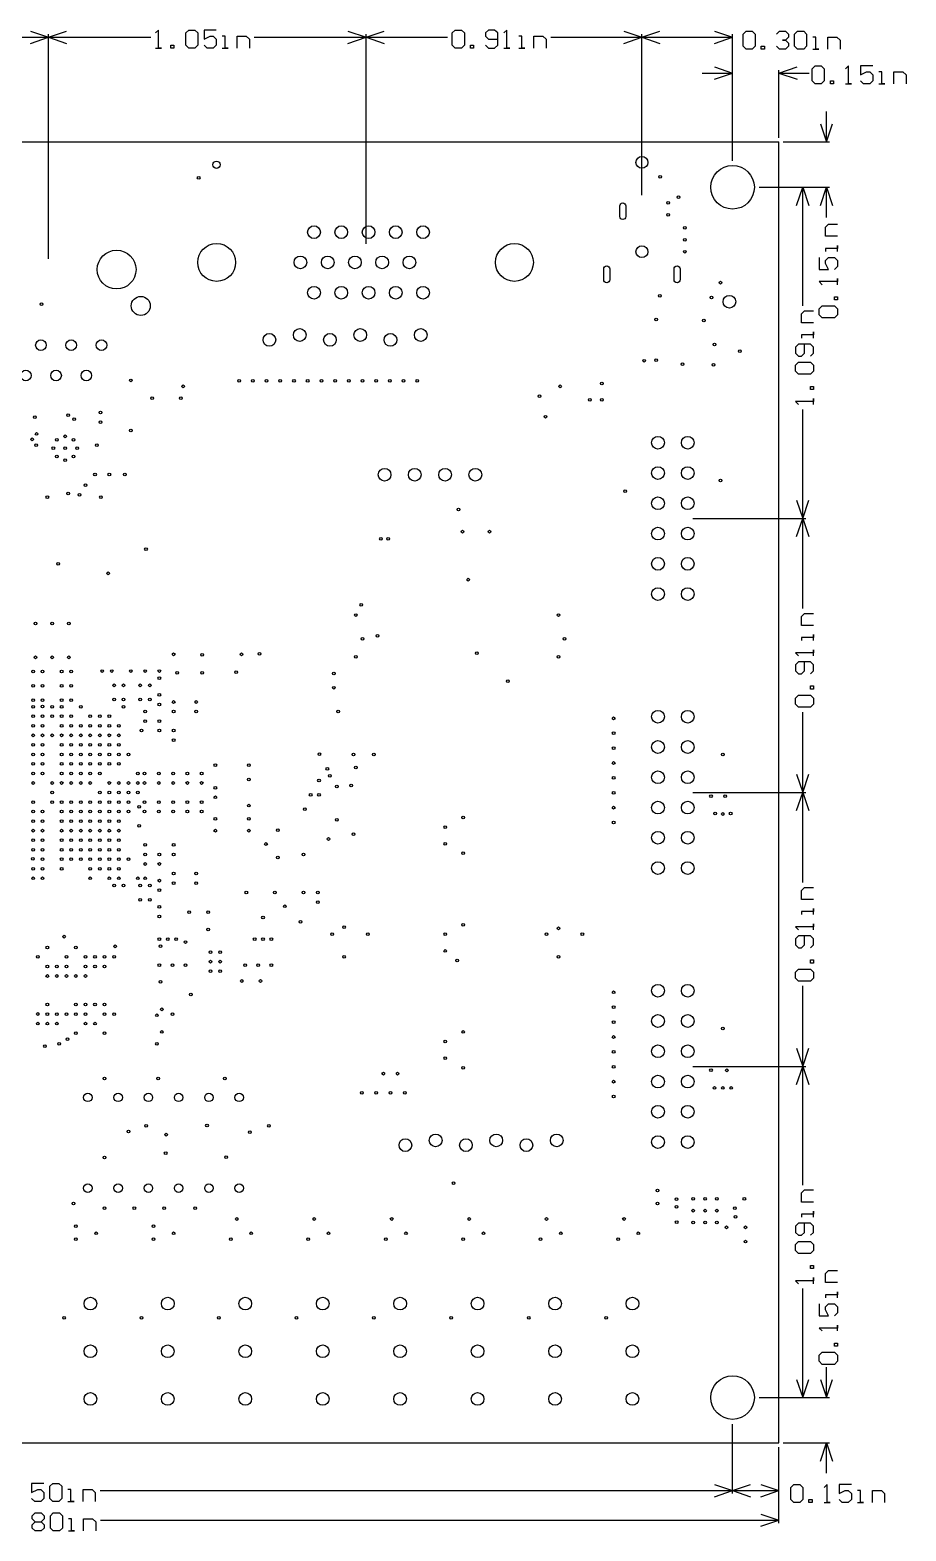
# Model space of a CAD drawing. Header units: millimetres. Extents: x 13 to 158, y 5 to 131.
# Drawn here: x 84.1 to 157.7, y 4.9 to 130.9 of the extents above; entities that cross this region are included whole.
import ezdxf

# ---------------------------------------------------------------- set-up
doc = ezdxf.new("R2010")
doc.units = ezdxf.units.MM
for name, color, linetype in [('Mechanical1', 6, 'Continuous'), ('PadHoleLayer', 156, 'Continuous'), ('ViaHoleLayer', 16, 'Continuous')]:
    doc.layers.add(name, color=color, linetype=linetype)

msp = doc.modelspace()

# ---------------------------------------------------------------- linework, layer by layer
at = {"layer": 'Mechanical1'}
for p, q in [((78.31, 130.3), (85.7, 130.3)), ((84.18, 130.81), (85.7, 130.3)), ((84.18, 129.79), (85.7, 130.3)), ((85.7, 130.3), (87.22, 130.81)), ((85.7, 111.7), (85.7, 130.55)), ((85.7, 111.7), (85.7, 130.55)), ((85.7, 130.3), (87.22, 129.79)), ((85.7, 130.3), (94.28, 130.3)), ((94.94, 130.91), (94.69, 130.66)), ((94.94, 129.39), (94.94, 130.91)), ((97.23, 130.66), (97.48, 130.91)), ((97.23, 129.64), (97.23, 130.66)), ((97.48, 130.91), (97.99, 130.91)), ((97.99, 130.91), (98.24, 130.66)), ((98.24, 130.66), (98.24, 129.64)), ((99.76, 130.91), (98.75, 130.91)), ((98.75, 130.91), (98.75, 130.15)), ((98.75, 130.15), (99.26, 130.4)), ((99.26, 130.4), (99.51, 130.4)), ((99.51, 130.4), (99.76, 130.15)), ((99.76, 130.15), (99.76, 129.64)), ((100.53, 130.4), (100.27, 130.4)), ((100.53, 129.39), (100.53, 130.4)), ((101.54, 129.39), (101.54, 130.4)), ((101.54, 130.4), (102.3, 130.4)), ((102.3, 130.4), (102.56, 130.15)), ((102.56, 130.15), (102.56, 129.39)), ((102.96, 130.3), (112.36, 130.3)), ((110.83, 130.81), (112.36, 130.3)), ((110.83, 129.79), (112.36, 130.3)), ((112.36, 130.3), (113.88, 130.81)), ((112.36, 112.97), (112.36, 130.55)), ((112.36, 112.97), (112.36, 130.55)), ((112.36, 130.3), (113.88, 129.79)), ((112.36, 130.3), (119.18, 130.3)), ((119.59, 130.66), (119.84, 130.91)), ((119.59, 129.64), (119.59, 130.66)), ((119.84, 130.91), (120.35, 130.91)), ((120.35, 130.91), (120.6, 130.66)), ((120.6, 130.66), (120.6, 129.64)), ((122.63, 130.91), (122.38, 130.66)), ((122.38, 130.66), (122.38, 130.4)), ((122.38, 130.4), (122.63, 130.15)), ((123.14, 130.91), (122.63, 130.91)), ((122.63, 130.15), (123.4, 130.15)), ((123.4, 130.66), (123.14, 130.91)), ((123.4, 129.64), (123.4, 130.66)), ((124.16, 130.91), (123.9, 130.66)), ((124.16, 129.39), (124.16, 130.91)), ((125.43, 130.4), (125.17, 130.4)), ((125.43, 129.39), (125.43, 130.4)), ((126.44, 129.39), (126.44, 130.4)), ((126.44, 130.4), (127.2, 130.4)), ((127.2, 130.4), (127.46, 130.15)), ((127.46, 130.15), (127.46, 129.39)), ((127.86, 130.3), (135.5, 130.3)), ((133.98, 130.81), (135.5, 130.3)), ((133.98, 129.79), (135.5, 130.3)), ((135.5, 130.3), (137.02, 130.81)), ((135.5, 117.06), (135.5, 130.55)), ((135.5, 117.06), (135.5, 130.55)), ((135.5, 130.3), (137.02, 129.79)), ((135.5, 130.3), (139.3, 130.3)), ((139.3, 130.3), (143.11, 130.3)), ((141.59, 130.81), (143.11, 130.3)), ((141.59, 129.79), (143.11, 130.3)), ((143.11, 119.94), (143.11, 130.55)), ((144, 130.57), (144.25, 130.82)), ((144, 129.55), (144, 130.57)), ((144.25, 130.82), (144.76, 130.82)), ((144.76, 130.82), (145.02, 130.57)), ((145.02, 130.57), (145.02, 129.55)), ((146.79, 130.57), (147.05, 130.82)), ((147.05, 130.82), (147.55, 130.82)), ((147.55, 130.06), (147.3, 130.06)), ((147.3, 130.06), (147.55, 130.06)), ((147.55, 130.82), (147.81, 130.57)), ((147.81, 130.32), (147.55, 130.06)), ((147.55, 130.06), (147.81, 129.81)), ((147.81, 130.57), (147.81, 130.32)), ((147.81, 129.81), (147.81, 129.55)), ((148.32, 130.57), (148.57, 130.82)), ((148.32, 129.55), (148.32, 130.57)), ((148.57, 130.82), (149.08, 130.82)), ((149.08, 130.82), (149.33, 130.57)), ((149.33, 130.57), (149.33, 129.55)), ((150.09, 130.32), (149.84, 130.32)), ((150.09, 129.3), (150.09, 130.32)), ((151.11, 129.3), (151.11, 130.32)), ((151.11, 130.32), (151.87, 130.32)), ((151.87, 130.32), (152.13, 130.06)), ((152.13, 130.06), (152.13, 129.3)), ((94.69, 129.39), (95.19, 129.39)), ((95.19, 129.39), (94.94, 129.39)), ((95.96, 129.39), (95.96, 129.64)), ((95.96, 129.64), (96.21, 129.64)), ((96.21, 129.39), (95.96, 129.39)), ((96.21, 129.64), (96.21, 129.39)), ((97.48, 129.39), (97.23, 129.64)), ((97.99, 129.39), (97.48, 129.39)), ((98.24, 129.64), (97.99, 129.39)), ((99, 129.39), (98.75, 129.64)), ((99.51, 129.39), (99, 129.39)), ((99.76, 129.64), (99.51, 129.39)), ((100.27, 129.39), (100.78, 129.39)), ((100.78, 129.39), (100.53, 129.39)), ((119.84, 129.39), (119.59, 129.64)), ((120.35, 129.39), (119.84, 129.39)), ((120.6, 129.64), (120.35, 129.39)), ((121.11, 129.39), (121.11, 129.64)), ((121.11, 129.64), (121.36, 129.64)), ((121.36, 129.39), (121.11, 129.39)), ((121.36, 129.64), (121.36, 129.39)), ((122.38, 129.64), (122.63, 129.39)), ((122.63, 129.39), (123.14, 129.39)), ((123.14, 129.39), (123.4, 129.64)), ((123.9, 129.39), (124.41, 129.39)), ((124.41, 129.39), (124.16, 129.39)), ((125.17, 129.39), (125.68, 129.39)), ((125.68, 129.39), (125.43, 129.39)), ((144.25, 129.3), (144, 129.55)), ((144.76, 129.3), (144.25, 129.3)), ((145.02, 129.55), (144.76, 129.3)), ((145.52, 129.3), (145.52, 129.55)), ((145.52, 129.55), (145.78, 129.55)), ((145.78, 129.3), (145.52, 129.3)), ((145.78, 129.55), (145.78, 129.3)), ((147.05, 129.3), (146.79, 129.55)), ((147.55, 129.3), (147.05, 129.3)), ((147.81, 129.55), (147.55, 129.3)), ((148.57, 129.3), (148.32, 129.55)), ((149.08, 129.3), (148.57, 129.3)), ((149.33, 129.55), (149.08, 129.3)), ((149.84, 129.3), (150.35, 129.3)), ((150.35, 129.3), (150.09, 129.3)), ((140.57, 127.3), (143.11, 127.3)), ((141.59, 127.81), (143.11, 127.3)), ((141.59, 126.79), (143.11, 127.3)), ((143.11, 119.94), (143.11, 127.55)), ((147, 127.3), (148.52, 127.81)), ((147, 121.87), (147, 127.55)), ((147, 127.3), (148.52, 126.79)), ((147, 127.3), (149.54, 127.3)), ((149.79, 127.66), (150.05, 127.91)), ((149.79, 126.64), (149.79, 127.66)), ((150.05, 127.91), (150.56, 127.91)), ((150.56, 127.91), (150.81, 127.66)), ((150.81, 127.66), (150.81, 126.64)), ((152.84, 127.91), (152.59, 127.66)), ((152.84, 126.39), (152.84, 127.91)), ((154.87, 127.91), (153.86, 127.91)), ((153.86, 127.91), (153.86, 127.15)), ((153.86, 127.15), (154.36, 127.4)), ((154.36, 127.4), (154.62, 127.4)), ((154.62, 127.4), (154.87, 127.15)), ((155.63, 127.4), (155.38, 127.4)), ((155.63, 126.39), (155.63, 127.4)), ((156.65, 126.39), (156.65, 127.4)), ((156.65, 127.4), (157.41, 127.4)), ((157.41, 127.4), (157.67, 127.15)), ((150.05, 126.39), (149.79, 126.64)), ((150.56, 126.39), (150.05, 126.39)), ((150.81, 126.64), (150.56, 126.39)), ((151.32, 126.39), (151.32, 126.64)), ((151.32, 126.64), (151.57, 126.64)), ((151.57, 126.39), (151.32, 126.39)), ((151.57, 126.64), (151.57, 126.39)), ((152.59, 126.39), (153.09, 126.39)), ((153.09, 126.39), (152.84, 126.39)), ((154.11, 126.39), (153.86, 126.64)), ((154.62, 126.39), (154.11, 126.39)), ((154.87, 126.64), (154.62, 126.39)), ((154.87, 127.15), (154.87, 126.64)), ((155.38, 126.39), (155.89, 126.39)), ((155.89, 126.39), (155.63, 126.39)), ((157.67, 127.15), (157.67, 126.39)), ((151, 121.52), (151, 124.06)), ((150.49, 123.04), (151, 121.52)), ((151, 121.52), (151.51, 123.04)), ((25, 121.52), (147, 121.52)), ((147, 12.3), (147, 121.52)), ((147.35, 121.52), (151.25, 121.52)), ((145.34, 117.71), (151.25, 117.71)), ((145.34, 117.71), (149.25, 117.71)), ((148.49, 116.19), (149, 117.71)), ((149, 117.71), (149.51, 116.19)), ((149, 107.75), (149, 117.71)), ((150.49, 116.19), (151, 117.71)), ((151, 117.71), (151.51, 116.19)), ((151, 115.17), (151, 117.71)), ((150.9, 114.36), (151.15, 114.61)), ((150.9, 113.6), (150.9, 114.36)), ((151.91, 113.6), (150.9, 113.6)), ((151.15, 114.61), (151.91, 114.61)), ((151.91, 112.58), (150.9, 112.58)), ((150.9, 112.58), (150.9, 112.33)), ((151.91, 112.33), (151.91, 112.83)), ((151.91, 112.83), (151.91, 112.58)), ((150.39, 111.82), (150.39, 110.8)), ((150.9, 111.56), (151.15, 111.82)), ((150.9, 111.31), (150.9, 111.56)), ((151.15, 110.8), (150.9, 111.31)), ((151.15, 111.82), (151.66, 111.82)), ((151.66, 111.82), (151.91, 111.56)), ((151.91, 111.06), (151.66, 110.8)), ((151.91, 111.56), (151.91, 111.06)), ((150.39, 110.8), (151.15, 110.8)), ((151.91, 109.79), (150.39, 109.79)), ((150.39, 109.79), (150.64, 109.53)), ((151.91, 109.53), (151.91, 110.04)), ((151.91, 110.04), (151.91, 109.79)), ((151.66, 108.26), (151.66, 108.52)), ((151.66, 108.52), (151.91, 108.52)), ((151.91, 108.52), (151.91, 108.26)), ((148.9, 107.09), (149.15, 107.34)), ((149.15, 107.34), (149.91, 107.34)), ((150.39, 107.5), (150.64, 107.76)), ((150.39, 106.99), (150.39, 107.5)), ((150.64, 107.76), (151.66, 107.76)), ((151.91, 108.26), (151.66, 108.26)), ((151.66, 107.76), (151.91, 107.5)), ((151.91, 107.5), (151.91, 106.99)), ((148.9, 106.32), (148.9, 107.09)), ((149.91, 106.32), (148.9, 106.32)), ((150.64, 106.74), (150.39, 106.99)), ((151.66, 106.74), (150.64, 106.74)), ((151.91, 106.99), (151.66, 106.74)), ((149.91, 105.31), (148.9, 105.31)), ((148.9, 105.31), (148.9, 105.05)), ((149.91, 105.05), (149.91, 105.56)), ((149.91, 105.56), (149.91, 105.31)), ((148.64, 104.55), (148.39, 104.29)), ((148.39, 104.29), (148.39, 103.78)), ((148.39, 103.78), (148.64, 103.53)), ((149.66, 104.55), (148.64, 104.55)), ((148.64, 103.53), (148.9, 103.53)), ((148.9, 103.53), (149.15, 103.78)), ((149.15, 103.78), (149.15, 104.55)), ((149.91, 104.29), (149.66, 104.55)), ((149.66, 103.53), (149.91, 103.78)), ((149.91, 103.78), (149.91, 104.29)), ((148.39, 102.77), (148.64, 103.02)), ((148.39, 102.26), (148.39, 102.77)), ((148.64, 102.01), (148.39, 102.26)), ((148.64, 103.02), (149.66, 103.02)), ((149.66, 103.02), (149.91, 102.77)), ((149.91, 102.26), (149.66, 102.01)), ((149.91, 102.77), (149.91, 102.26)), ((149.66, 102.01), (148.64, 102.01)), ((149.66, 100.74), (149.66, 100.99)), ((149.66, 100.99), (149.91, 100.99)), ((149.91, 100.99), (149.91, 100.74)), ((149.91, 99.72), (148.39, 99.72)), ((148.39, 99.72), (148.64, 99.47)), ((149.91, 100.74), (149.66, 100.74)), ((149.91, 99.47), (149.91, 99.98)), ((149.91, 99.98), (149.91, 99.72)), ((149, 89.91), (149, 99.06)), ((148.49, 91.43), (149, 89.91)), ((149, 89.91), (149.51, 91.43)), ((139.78, 89.91), (149.25, 89.91)), ((139.78, 89.91), (149.25, 89.91)), ((148.49, 88.39), (149, 89.91)), ((149, 89.91), (149.51, 88.39)), ((149, 82.35), (149, 89.91)), ((148.9, 81.69), (149.15, 81.94)), ((149.15, 81.94), (149.91, 81.94)), ((148.9, 80.92), (148.9, 81.69)), ((149.91, 80.92), (148.9, 80.92)), ((149.91, 79.91), (148.9, 79.91)), ((148.9, 79.91), (148.9, 79.65)), ((149.91, 79.65), (149.91, 80.16)), ((149.91, 80.16), (149.91, 79.91)), ((149.91, 78.64), (148.39, 78.64)), ((148.39, 78.64), (148.64, 78.38)), ((149.91, 78.38), (149.91, 78.89)), ((149.91, 78.89), (149.91, 78.64)), ((148.64, 77.88), (148.39, 77.62)), ((148.39, 77.62), (148.39, 77.11)), ((148.39, 77.11), (148.64, 76.86)), ((149.66, 77.88), (148.64, 77.88)), ((148.64, 76.86), (148.9, 76.86)), ((148.9, 76.86), (149.15, 77.11)), ((149.15, 77.11), (149.15, 77.88)), ((149.91, 77.62), (149.66, 77.88)), ((149.66, 76.86), (149.91, 77.11)), ((149.91, 77.11), (149.91, 77.62)), ((149.66, 75.59), (149.66, 75.85)), ((149.66, 75.85), (149.91, 75.85)), ((149.91, 75.85), (149.91, 75.59)), ((148.39, 74.83), (148.64, 75.08)), ((148.39, 74.32), (148.39, 74.83)), ((148.64, 75.08), (149.66, 75.08)), ((149.91, 75.59), (149.66, 75.59)), ((149.66, 75.08), (149.91, 74.83)), ((149.91, 74.83), (149.91, 74.32)), ((148.64, 74.07), (148.39, 74.32)), ((149.66, 74.07), (148.64, 74.07)), ((149, 66.91), (149, 73.66)), ((149.91, 74.32), (149.66, 74.07)), ((148.49, 68.43), (149, 66.91)), ((149, 66.91), (149.51, 68.43)), ((139.78, 66.91), (149.25, 66.91)), ((139.78, 66.91), (149.25, 66.91)), ((148.49, 65.39), (149, 66.91)), ((149, 66.91), (149.51, 65.39)), ((149, 59.35), (149, 66.91)), ((148.9, 58.69), (149.15, 58.94)), ((148.9, 57.92), (148.9, 58.69)), ((149.15, 58.94), (149.91, 58.94)), ((149.91, 57.92), (148.9, 57.92)), ((149.91, 56.91), (148.9, 56.91)), ((148.9, 56.91), (148.9, 56.65)), ((149.91, 56.65), (149.91, 57.16)), ((149.91, 57.16), (149.91, 56.91)), ((149.91, 55.64), (148.39, 55.64)), ((148.39, 55.64), (148.64, 55.38)), ((149.91, 55.38), (149.91, 55.89)), ((149.91, 55.89), (149.91, 55.64)), ((148.64, 54.88), (148.39, 54.62)), ((148.39, 54.62), (148.39, 54.11)), ((149.66, 54.88), (148.64, 54.88)), ((149.15, 54.11), (149.15, 54.88)), ((149.91, 54.62), (149.66, 54.88)), ((149.91, 54.11), (149.91, 54.62)), ((148.39, 54.11), (148.64, 53.86)), ((148.64, 53.86), (148.9, 53.86)), ((148.9, 53.86), (149.15, 54.11)), ((149.66, 53.86), (149.91, 54.11)), ((148.39, 51.83), (148.64, 52.08)), ((148.39, 51.32), (148.39, 51.83)), ((148.64, 52.08), (149.66, 52.08)), ((149.66, 52.59), (149.66, 52.85)), ((149.66, 52.85), (149.91, 52.85)), ((149.91, 52.59), (149.66, 52.59)), ((149.66, 52.08), (149.91, 51.83)), ((149.91, 52.85), (149.91, 52.59)), ((149.91, 51.83), (149.91, 51.32)), ((148.64, 51.07), (148.39, 51.32)), ((149.66, 51.07), (148.64, 51.07)), ((149, 43.91), (149, 50.66)), ((149.91, 51.32), (149.66, 51.07)), ((148.49, 45.43), (149, 43.91)), ((149, 43.91), (149.51, 45.43)), ((139.78, 43.91), (149.25, 43.91)), ((139.78, 43.91), (149.25, 43.91)), ((148.49, 42.39), (149, 43.91)), ((149, 43.91), (149.51, 42.39)), ((149, 33.95), (149, 43.91)), ((148.9, 33.29), (149.15, 33.54)), ((148.9, 32.52), (148.9, 33.29)), ((149.15, 33.54), (149.91, 33.54)), ((149.91, 32.52), (148.9, 32.52)), ((149.91, 31.51), (148.9, 31.51)), ((148.9, 31.51), (148.9, 31.25)), ((149.91, 31.25), (149.91, 31.76)), ((149.91, 31.76), (149.91, 31.51)), ((148.64, 30.75), (148.39, 30.49)), ((148.39, 30.49), (148.39, 29.98)), ((149.66, 30.75), (148.64, 30.75)), ((149.15, 29.98), (149.15, 30.75)), ((149.91, 30.49), (149.66, 30.75)), ((149.91, 29.98), (149.91, 30.49)), ((148.39, 29.98), (148.64, 29.73)), ((148.39, 28.97), (148.64, 29.22)), ((148.64, 29.73), (148.9, 29.73)), ((148.64, 29.22), (149.66, 29.22)), ((148.9, 29.73), (149.15, 29.98)), ((149.66, 29.73), (149.91, 29.98)), ((149.66, 29.22), (149.91, 28.97)), ((148.39, 28.46), (148.39, 28.97)), ((148.64, 28.21), (148.39, 28.46)), ((149.66, 28.21), (148.64, 28.21)), ((149.91, 28.46), (149.66, 28.21)), ((149.91, 28.97), (149.91, 28.46)), ((149.66, 26.94), (149.66, 27.19)), ((149.66, 27.19), (149.91, 27.19)), ((149.91, 26.94), (149.66, 26.94)), ((149.91, 27.19), (149.91, 26.94)), ((150.9, 26.52), (151.15, 26.78)), ((150.9, 25.76), (150.9, 26.52)), ((151.15, 26.78), (151.91, 26.78)), ((149.91, 25.92), (148.39, 25.92)), ((148.39, 25.92), (148.64, 25.67)), ((149, 16.11), (149, 25.26)), ((149.91, 25.67), (149.91, 26.18)), ((149.91, 26.18), (149.91, 25.92)), ((151.91, 25.76), (150.9, 25.76)), ((150.39, 23.98), (150.39, 22.97)), ((151.91, 24.74), (150.9, 24.74)), ((150.9, 24.74), (150.9, 24.49)), ((150.9, 23.73), (151.15, 23.98)), ((151.15, 23.98), (151.66, 23.98)), ((151.66, 23.98), (151.91, 23.73)), ((151.91, 24.49), (151.91, 25)), ((151.91, 25), (151.91, 24.74)), ((150.39, 22.97), (151.15, 22.97)), ((150.9, 23.47), (150.9, 23.73)), ((151.15, 22.97), (150.9, 23.47)), ((151.91, 23.22), (151.66, 22.97)), ((151.91, 23.73), (151.91, 23.22)), ((151.91, 21.95), (150.39, 21.95)), ((150.39, 21.95), (150.64, 21.7)), ((151.91, 21.7), (151.91, 22.2)), ((151.91, 22.2), (151.91, 21.95)), ((151.66, 20.43), (151.66, 20.68)), ((151.66, 20.68), (151.91, 20.68)), ((151.91, 20.43), (151.66, 20.43)), ((151.91, 20.68), (151.91, 20.43)), ((150.39, 19.67), (150.64, 19.92)), ((150.39, 19.16), (150.39, 19.67)), ((150.64, 18.9), (150.39, 19.16)), ((150.64, 19.92), (151.66, 19.92)), ((151.66, 18.9), (150.64, 18.9)), ((151.66, 19.92), (151.91, 19.67)), ((151.91, 19.16), (151.66, 18.9)), ((151.91, 19.67), (151.91, 19.16)), ((151, 16.11), (151, 18.65)), ((148.49, 17.63), (149, 16.11)), ((149, 16.11), (149.51, 17.63)), ((150.49, 17.63), (151, 16.11)), ((151, 16.11), (151.51, 17.63)), ((145.34, 16.11), (151.25, 16.11)), ((145.34, 16.11), (149.25, 16.11)), ((143.11, 8.05), (143.11, 13.88)), ((143.11, 8.05), (143.11, 13.88)), ((25, 12.3), (147, 12.3)), ((147, 8.05), (147, 11.95)), ((147, 5.57), (147, 11.95)), ((147.35, 12.3), (151.25, 12.3)), ((150.49, 10.78), (151, 12.3)), ((151, 12.3), (151.51, 10.78)), ((151, 9.76), (151, 12.3)), ((85.3, 8.91), (84.28, 8.91)), ((84.28, 8.91), (84.28, 8.15)), ((85.81, 8.66), (86.06, 8.91)), ((86.06, 8.91), (86.57, 8.91)), ((86.57, 8.91), (86.82, 8.66)), ((148, 8.57), (148.25, 8.82)), ((148.25, 8.82), (148.76, 8.82)), ((148.76, 8.82), (149.02, 8.57)), ((151.05, 8.82), (150.79, 8.57)), ((151.05, 7.3), (151.05, 8.82)), ((153.08, 8.82), (152.06, 8.82)), ((152.06, 8.82), (152.06, 8.06)), ((84.28, 8.15), (84.79, 8.4)), ((84.54, 7.39), (84.28, 7.64)), ((84.79, 8.4), (85.05, 8.4)), ((85.05, 8.4), (85.3, 8.15)), ((85.3, 7.64), (85.05, 7.39)), ((85.3, 8.15), (85.3, 7.64)), ((85.81, 7.64), (85.81, 8.66)), ((86.06, 7.39), (85.81, 7.64)), ((86.82, 7.64), (86.57, 7.39)), ((86.82, 8.66), (86.82, 7.64)), ((87.58, 8.4), (87.33, 8.4)), ((87.58, 7.39), (87.58, 8.4)), ((88.6, 7.39), (88.6, 8.4)), ((88.6, 8.4), (89.36, 8.4)), ((89.36, 8.4), (89.62, 8.15)), ((89.62, 8.15), (89.62, 7.39)), ((90.02, 8.3), (143.11, 8.3)), ((141.59, 8.81), (143.11, 8.3)), ((141.59, 7.79), (143.11, 8.3)), ((143.11, 8.3), (144.63, 8.81)), ((143.11, 8.3), (144.63, 7.79)), ((143.11, 8.3), (145.06, 8.3)), ((145.06, 8.3), (147, 8.3)), ((145.48, 8.81), (147, 8.3)), ((145.48, 7.79), (147, 8.3)), ((148, 7.55), (148, 8.57)), ((149.02, 8.57), (149.02, 7.55)), ((152.06, 8.06), (152.57, 8.32)), ((152.57, 8.32), (152.82, 8.32)), ((152.82, 8.32), (153.08, 8.06)), ((153.08, 8.06), (153.08, 7.55)), ((153.84, 8.32), (153.59, 8.32)), ((153.84, 7.3), (153.84, 8.32)), ((154.86, 7.3), (154.86, 8.32)), ((154.86, 8.32), (155.62, 8.32)), ((155.62, 8.32), (155.87, 8.06)), ((155.87, 8.06), (155.87, 7.3)), ((84.32, 6.18), (84.58, 6.43)), ((85.05, 7.39), (84.54, 7.39)), ((84.58, 6.43), (85.09, 6.43)), ((85.09, 6.43), (85.34, 6.18)), ((85.85, 6.18), (86.1, 6.43)), ((86.57, 7.39), (86.06, 7.39)), ((86.1, 6.43), (86.61, 6.43)), ((86.61, 6.43), (86.86, 6.18)), ((87.33, 7.39), (87.84, 7.39)), ((87.84, 7.39), (87.58, 7.39)), ((145.48, 6.33), (147, 5.82)), ((148.25, 7.3), (148, 7.55)), ((148.76, 7.3), (148.25, 7.3)), ((149.02, 7.55), (148.76, 7.3)), ((149.52, 7.3), (149.52, 7.55)), ((149.52, 7.55), (149.78, 7.55)), ((149.78, 7.3), (149.52, 7.3)), ((149.78, 7.55), (149.78, 7.3)), ((150.79, 7.3), (151.3, 7.3)), ((151.3, 7.3), (151.05, 7.3)), ((152.32, 7.3), (152.06, 7.55)), ((152.82, 7.3), (152.32, 7.3)), ((153.08, 7.55), (152.82, 7.3)), ((153.59, 7.3), (154.09, 7.3)), ((154.09, 7.3), (153.84, 7.3)), ((84.32, 5.93), (84.32, 6.18)), ((84.58, 5.67), (84.32, 5.93)), ((84.32, 5.42), (84.58, 5.67)), ((84.32, 5.16), (84.32, 5.42)), ((84.58, 4.91), (84.32, 5.16)), ((84.58, 5.67), (85.09, 5.67)), ((85.34, 5.93), (85.09, 5.67)), ((85.09, 5.67), (85.34, 5.42)), ((85.34, 5.16), (85.09, 4.91)), ((85.34, 6.18), (85.34, 5.93)), ((85.34, 5.42), (85.34, 5.16)), ((85.85, 5.16), (85.85, 6.18)), ((86.1, 4.91), (85.85, 5.16)), ((86.86, 5.16), (86.61, 4.91)), ((86.86, 6.18), (86.86, 5.16)), ((87.62, 5.93), (87.37, 5.93)), ((87.62, 4.91), (87.62, 5.93)), ((88.64, 4.91), (88.64, 5.93)), ((88.64, 5.93), (89.4, 5.93)), ((89.4, 5.93), (89.66, 5.67)), ((89.66, 5.67), (89.66, 4.91)), ((90.06, 5.82), (147, 5.82)), ((145.48, 5.32), (147, 5.82)), ((85.09, 4.91), (84.58, 4.91)), ((86.61, 4.91), (86.1, 4.91)), ((87.37, 4.91), (87.88, 4.91)), ((87.88, 4.91), (87.62, 4.91))]:
    msp.add_line(p, q, dxfattribs=at)
at = {"layer": 'PadHoleLayer'}
for points in [[(134.15, 116.15), (134.15, 115.25, -1), (133.65, 115.25), (133.65, 116.15, -1)], [(132.8, 110.85), (132.8, 109.95, -1), (132.3, 109.95), (132.3, 110.85, -1)], [(138.7, 110.85), (138.7, 109.95, -1), (138.2, 109.95), (138.2, 110.85, -1)]]:
    msp.add_lwpolyline(points, format="xyb", close=True, dxfattribs=at)
for centre, radius in [((135.5, 119.8), 0.5), ((143.11, 117.71), 1.83), ((107.98, 113.94), 0.533), ((110.27, 113.94), 0.533), ((112.56, 113.94), 0.533), ((114.84, 113.94), 0.533), ((117.13, 113.94), 0.533), ((91.41, 110.8), 1.63), ((99.81, 111.4), 1.59), ((124.8, 111.4), 1.59), ((135.5, 112.3), 0.5), ((106.84, 111.4), 0.533), ((109.13, 111.4), 0.533), ((111.41, 111.4), 0.533), ((113.7, 111.4), 0.533), ((115.99, 111.4), 0.533), ((93.44, 107.75), 0.8), ((107.98, 108.86), 0.533), ((110.27, 108.86), 0.533), ((112.56, 108.86), 0.533), ((114.84, 108.86), 0.533), ((117.13, 108.86), 0.533), ((142.85, 108.1), 0.534), ((106.78, 105.31), 0.534), ((111.86, 105.31), 0.534), ((116.94, 105.31), 0.534), ((85.06, 104.45), 0.445), ((87.6, 104.45), 0.445), ((90.14, 104.45), 0.445), ((104.24, 104.9), 0.534), ((109.32, 104.9), 0.534), ((114.4, 104.9), 0.534), ((83.79, 101.91), 0.445), ((86.33, 101.91), 0.445), ((88.87, 101.91), 0.445), ((136.85, 96.26), 0.534), ((139.35, 96.26), 0.534), ((113.9, 93.58), 0.534), ((116.44, 93.58), 0.534), ((118.98, 93.58), 0.534), ((121.52, 93.58), 0.534), ((136.85, 93.72), 0.534), ((139.35, 93.72), 0.534), ((136.85, 91.18), 0.534), ((139.35, 91.18), 0.534), ((136.85, 88.64), 0.534), ((139.35, 88.64), 0.534), ((136.85, 86.1), 0.534), ((139.35, 86.1), 0.534), ((136.85, 83.56), 0.534), ((139.35, 83.56), 0.534), ((136.85, 73.26), 0.534), ((139.35, 73.26), 0.534), ((136.85, 70.72), 0.534), ((139.35, 70.72), 0.534), ((136.85, 68.18), 0.534), ((139.35, 68.18), 0.534), ((136.85, 65.64), 0.534), ((139.35, 65.64), 0.534), ((136.85, 63.1), 0.534), ((139.35, 63.1), 0.534), ((136.85, 60.56), 0.534), ((139.35, 60.56), 0.534), ((136.85, 50.26), 0.534), ((139.35, 50.26), 0.534), ((136.85, 47.72), 0.534), ((139.35, 47.72), 0.534), ((136.85, 45.18), 0.534), ((139.35, 45.18), 0.534), ((136.85, 42.64), 0.534), ((139.35, 42.64), 0.534), ((89, 41.31), 0.356), ((91.54, 41.31), 0.356), ((94.08, 41.31), 0.356), ((96.62, 41.31), 0.356), ((99.16, 41.31), 0.356), ((101.7, 41.31), 0.356), ((136.85, 40.1), 0.534), ((139.35, 40.1), 0.534), ((115.65, 37.3), 0.534), ((118.19, 37.7), 0.534), ((120.73, 37.3), 0.534), ((123.27, 37.7), 0.534), ((125.81, 37.3), 0.534), ((128.35, 37.7), 0.534), ((136.85, 37.56), 0.534), ((139.35, 37.56), 0.534), ((89, 33.69), 0.355), ((91.54, 33.69), 0.356), ((94.08, 33.69), 0.356), ((96.62, 33.69), 0.356), ((99.16, 33.69), 0.356), ((101.7, 33.69), 0.356), ((89.21, 24), 0.534), ((95.71, 24), 0.534), ((102.21, 24), 0.534), ((108.71, 24), 0.534), ((115.21, 24), 0.534), ((121.71, 24), 0.534), ((128.21, 24), 0.534), ((134.71, 24), 0.534), ((89.21, 20), 0.533), ((95.71, 20), 0.533), ((102.21, 20), 0.533), ((108.71, 20), 0.533), ((115.21, 20), 0.533), ((121.71, 20), 0.533), ((128.21, 20), 0.533), ((134.71, 20), 0.533), ((143.11, 16.11), 1.83), ((89.21, 16), 0.533), ((95.71, 16), 0.533), ((102.21, 16), 0.533), ((108.71, 16), 0.533), ((115.21, 16), 0.533), ((121.71, 16), 0.533), ((128.21, 16), 0.533), ((134.71, 16), 0.533)]:
    msp.add_circle(centre, radius, dxfattribs=at)
at = {"layer": 'ViaHoleLayer'}
for centre, radius in [((99.8, 119.6), 0.305), ((98.3, 118.5), 0.114), ((137.03, 118.58), 0.114), ((137.7, 116.4), 0.114), ((138.58, 116.88), 0.114), ((137.7, 115.4), 0.114), ((139.1, 114.3), 0.114), ((139.1, 113.3), 0.114), ((139.1, 112.3), 0.114), ((142.1, 109.7), 0.114), ((137, 108.6), 0.114), ((141.35, 108.45), 0.114), ((85.1, 107.9), 0.114), ((136.7, 106.6), 0.114), ((140.7, 106.53), 0.114), ((141.6, 104.5), 0.114), ((143.73, 103.95), 0.114), ((135.7, 103.15), 0.114), ((136.7, 103.2), 0.114), ((138.9, 102.85), 0.114), ((141.5, 102.8), 0.114), ((92.6, 101.5), 0.114), ((97, 101), 0.114), ((101.7, 101.45), 0.114), ((102.85, 101.45), 0.114), ((104, 101.45), 0.114), ((105.15, 101.45), 0.114), ((106.3, 101.45), 0.114), ((107.45, 101.45), 0.114), ((108.6, 101.45), 0.114), ((109.75, 101.45), 0.114), ((110.9, 101.45), 0.114), ((112.05, 101.45), 0.114), ((113.2, 101.45), 0.114), ((114.35, 101.45), 0.114), ((115.5, 101.45), 0.114), ((116.65, 101.45), 0.114), ((128.63, 101), 0.114), ((132.13, 101.23), 0.114), ((94.4, 100), 0.114), ((96.8, 100), 0.114), ((126.9, 100.18), 0.114), ((131.13, 99.87), 0.114), ((132.13, 99.87), 0.114), ((84.55, 98.4), 0.114), ((87.35, 98.57), 0.114), ((87.85, 98.25), 0.114), ((90.05, 98.8), 0.114), ((127.4, 98.45), 0.114), ((84.7, 97), 0.114), ((90.05, 98), 0.114), ((92.6, 97.3), 0.114), ((84.33, 96.55), 0.114), ((84.67, 96.05), 0.114), ((86.1, 95.8), 0.114), ((86.4, 96.5), 0.114), ((87.1, 96.8), 0.114), ((87.1, 95.8), 0.114), ((87.8, 96.5), 0.114), ((88.1, 95.8), 0.114), ((89.75, 96.05), 0.114), ((86.4, 95.1), 0.114), ((87.1, 94.8), 0.114), ((87.8, 95.1), 0.114), ((89.6, 93.6), 0.114), ((90.8, 93.6), 0.114), ((92.1, 93.6), 0.114), ((87.35, 92), 0.114), ((88.3, 91.9), 0.114), ((88.8, 92.7), 0.114), ((134.1, 92.2), 0.114), ((142.1, 93.1), 0.114), ((85.6, 91.7), 0.114), ((90.1, 91.7), 0.114), ((120.1, 90.65), 0.114), ((113.6, 88.2), 0.114), ((114.2, 88.2), 0.114), ((120.45, 88.8), 0.114), ((122.7, 88.8), 0.114), ((93.88, 87.32), 0.114), ((86.5, 86.1), 0.114), ((90.7, 85.3), 0.114), ((120.93, 84.77), 0.114), ((111.5, 81.8), 0.114), ((111.95, 82.65), 0.114), ((128.5, 81.8), 0.114), ((84.6, 81.1), 0.114), ((86, 81.1), 0.114), ((87.4, 81.1), 0.114), ((112.05, 79.8), 0.114), ((113.3, 80.05), 0.114), ((129, 79.8), 0.114), ((84.6, 78.25), 0.114), ((86, 78.25), 0.114), ((87.4, 78.25), 0.114), ((96.2, 78.5), 0.114), ((98.6, 78.45), 0.114), ((101.9, 78.5), 0.114), ((103.4, 78.55), 0.114), ((111.5, 78.3), 0.114), ((121.65, 78.6), 0.114), ((128.5, 78.3), 0.114), ((84.4, 77.05), 0.114), ((85.2, 77.05), 0.114), ((86.8, 77.05), 0.114), ((87.6, 77.05), 0.114), ((90.2, 77.1), 0.114), ((91, 77.1), 0.114), ((92.6, 77.1), 0.114), ((93.8, 77.1), 0.114), ((95, 77.1), 0.114), ((96.5, 76.95), 0.114), ((98.6, 76.95), 0.114), ((101.45, 77), 0.114), ((109.65, 76.9), 0.114), ((84.4, 75.85), 0.114), ((85.2, 75.85), 0.114), ((86.8, 75.85), 0.114), ((87.6, 75.85), 0.114), ((91.2, 75.9), 0.114), ((92, 75.9), 0.114), ((93.4, 75.9), 0.114), ((94.2, 75.9), 0.114), ((95, 76.5), 0.114), ((109.65, 75.7), 0.114), ((124.25, 76.25), 0.114), ((84.4, 74.65), 0.114), ((85.2, 74.65), 0.114), ((86.8, 74.65), 0.114), ((87.6, 74.65), 0.114), ((91.2, 74.7), 0.114), ((92, 74.7), 0.114), ((93.4, 74.7), 0.114), ((94.2, 74.7), 0.114), ((95, 75.1), 0.114), ((95, 74.3), 0.114), ((96.2, 74.5), 0.114), ((98.1, 74.5), 0.114), ((84.4, 74.1), 0.114), ((84.4, 73.3), 0.114), ((85.2, 74.12), 0.114), ((85.2, 73.3), 0.114), ((86, 74.1), 0.114), ((86, 73.3), 0.114), ((86.8, 74.1), 0.114), ((86.8, 73.3), 0.114), ((87.6, 73.3), 0.114), ((88.4, 74.1), 0.114), ((89.2, 73.3), 0.114), ((90, 73.3), 0.114), ((90.8, 73.3), 0.114), ((92, 74.1), 0.114), ((93.8, 73.7), 0.114), ((96.2, 73.7), 0.114), ((98.1, 73.7), 0.114), ((110, 73.7), 0.114), ((133.13, 73.13), 0.114), ((84.4, 72.5), 0.114), ((85.2, 72.5), 0.114), ((86.8, 72.5), 0.114), ((87.6, 72.5), 0.114), ((88.4, 72.5), 0.114), ((89.2, 72.5), 0.114), ((90, 72.5), 0.114), ((90.8, 72.5), 0.114), ((91.6, 72.5), 0.114), ((93.5, 72.1), 0.114), ((93.8, 72.9), 0.114), ((95, 72.9), 0.114), ((95, 72.1), 0.114), ((96.2, 72.1), 0.114), ((133.13, 71.88), 0.114), ((84.4, 71.7), 0.114), ((84.4, 70.9), 0.114), ((85.2, 71.7), 0.114), ((85.2, 70.9), 0.114), ((86, 71.7), 0.114), ((86.8, 71.7), 0.114), ((86.8, 70.9), 0.114), ((87.6, 71.7), 0.114), ((87.6, 70.9), 0.114), ((88.4, 71.7), 0.114), ((88.4, 70.9), 0.114), ((89.2, 71.7), 0.114), ((89.2, 70.9), 0.114), ((90, 71.7), 0.114), ((90, 70.9), 0.114), ((90.8, 71.7), 0.114), ((90.8, 70.9), 0.114), ((91.6, 71.7), 0.114), ((91.6, 70.9), 0.114), ((96.2, 71.3), 0.114), ((133.13, 70.63), 0.114), ((84.4, 70.1), 0.114), ((84.4, 69.3), 0.114), ((85.2, 70.1), 0.114), ((85.2, 69.3), 0.114), ((86.8, 70.1), 0.114), ((86.8, 69.3), 0.114), ((87.6, 70.1), 0.114), ((87.6, 69.3), 0.114), ((88.4, 70.1), 0.114), ((88.4, 69.3), 0.114), ((89.2, 70.1), 0.114), ((89.2, 69.3), 0.114), ((90, 70.1), 0.114), ((90, 69.3), 0.114), ((90.8, 70.1), 0.114), ((90.8, 69.3), 0.114), ((91.6, 70.1), 0.114), ((91.6, 69.3), 0.114), ((92.4, 70.1), 0.114), ((99.7, 69.2), 0.114), ((102.5, 69.2), 0.114), ((108.43, 70.13), 0.114), ((111.3, 70.1), 0.114), ((113, 70.1), 0.114), ((133.13, 69.38), 0.114), ((142.3, 70.1), 0.114), ((84.4, 68.5), 0.114), ((85.2, 68.5), 0.114), ((86.8, 68.5), 0.114), ((87.6, 68.5), 0.114), ((88.4, 68.5), 0.114), ((89.2, 68.5), 0.114), ((90, 68.5), 0.114), ((93.2, 68.5), 0.114), ((93.75, 68.5), 0.114), ((94.95, 68.5), 0.114), ((96.15, 68.5), 0.114), ((97.35, 68.5), 0.114), ((98.55, 68.5), 0.114), ((102.5, 68), 0.114), ((109.1, 68.9), 0.114), ((109.3, 68.3), 0.114), ((111.5, 69), 0.114), ((133.13, 68.13), 0.114), ((84.4, 67.7), 0.114), ((86, 67.7), 0.114), ((86, 66.9), 0.114), ((86.8, 67.7), 0.114), ((87.6, 67.7), 0.114), ((88.4, 67.7), 0.114), ((89.2, 67.7), 0.114), ((90, 66.9), 0.114), ((90.8, 67.7), 0.114), ((90.8, 66.9), 0.114), ((91.6, 67.7), 0.114), ((91.6, 66.9), 0.114), ((92.4, 67.7), 0.114), ((92.4, 66.9), 0.114), ((93.2, 67.7), 0.114), ((93.2, 66.9), 0.114), ((93.75, 67.7), 0.114), ((94.95, 67.7), 0.114), ((96.15, 67.7), 0.114), ((97.35, 67.7), 0.114), ((98.55, 67.7), 0.114), ((99.7, 67.3), 0.114), ((107.7, 66.7), 0.114), ((108.4, 67.9), 0.114), ((108.4, 66.7), 0.114), ((109.9, 67.4), 0.114), ((111.1, 67.5), 0.114), ((133.13, 66.88), 0.114), ((84.4, 66.1), 0.114), ((86, 66.1), 0.114), ((86.8, 66.1), 0.114), ((87.6, 66.1), 0.114), ((88.4, 66.1), 0.114), ((89.2, 66.1), 0.114), ((90, 66.1), 0.114), ((90.8, 66.1), 0.114), ((91.6, 66.1), 0.114), ((92.4, 66.1), 0.114), ((93.3, 65.7), 0.114), ((93.75, 66.1), 0.114), ((94.95, 66.1), 0.114), ((96.15, 66.1), 0.114), ((97.35, 66.1), 0.114), ((98.55, 66.1), 0.114), ((99.7, 66.5), 0.114), ((102.5, 65.8), 0.114), ((107.2, 65.5), 0.114), ((133.13, 65.63), 0.114), ((141.3, 66.6), 0.114), ((142.5, 66.6), 0.114), ((84.4, 65.3), 0.114), ((84.4, 64.5), 0.114), ((85.2, 65.3), 0.114), ((85.2, 64.5), 0.114), ((86.8, 65.3), 0.114), ((86.8, 64.5), 0.114), ((87.6, 65.3), 0.114), ((87.6, 64.5), 0.114), ((88.4, 65.3), 0.114), ((88.4, 64.5), 0.114), ((89.2, 65.3), 0.114), ((89.2, 64.5), 0.114), ((90, 65.3), 0.114), ((90, 64.5), 0.114), ((90.8, 65.3), 0.114), ((90.8, 64.5), 0.114), ((91.6, 65.3), 0.114), ((91.6, 64.5), 0.114), ((92.4, 65.3), 0.114), ((93.75, 65.3), 0.114), ((94.95, 65.3), 0.114), ((96.15, 65.3), 0.114), ((97.35, 65.3), 0.114), ((98.55, 65.3), 0.114), ((99.7, 64.7), 0.114), ((102.5, 64.7), 0.114), ((109.9, 64.6), 0.114), ((120.5, 64.8), 0.114), ((133.13, 64.38), 0.114), ((141.65, 65.15), 0.114), ((142.3, 65.1), 0.114), ((142.95, 65.15), 0.114), ((84.4, 63.7), 0.114), ((84.4, 62.9), 0.114), ((85.2, 63.7), 0.114), ((85.2, 62.9), 0.114), ((86.8, 63.7), 0.114), ((86.8, 62.9), 0.114), ((87.6, 63.7), 0.114), ((87.6, 62.9), 0.114), ((88.4, 63.7), 0.114), ((88.4, 62.9), 0.114), ((89.2, 63.7), 0.114), ((89.2, 62.9), 0.114), ((90, 63.7), 0.114), ((90, 62.9), 0.114), ((90.8, 63.7), 0.114), ((90.8, 62.9), 0.114), ((91.6, 63.7), 0.114), ((91.6, 62.9), 0.114), ((93.3, 64.1), 0.114), ((99.7, 63.7), 0.114), ((102.5, 63.7), 0.114), ((104.95, 63.75), 0.114), ((109.2, 63), 0.114), ((111.3, 63.4), 0.114), ((119, 64), 0.114), ((84.4, 62.1), 0.114), ((85.2, 62.1), 0.114), ((86.8, 62.1), 0.114), ((87.6, 62.1), 0.114), ((88.4, 62.1), 0.114), ((89.2, 62.1), 0.114), ((90, 62.1), 0.114), ((90.8, 62.1), 0.114), ((91.6, 62.1), 0.114), ((93.8, 62.5), 0.114), ((93.8, 61.7), 0.114), ((95, 61.7), 0.114), ((96.2, 62.5), 0.114), ((96.2, 61.7), 0.114), ((103.95, 62.58), 0.114), ((107.1, 61.7), 0.114), ((119, 62.6), 0.114), ((120.5, 61.8), 0.114), ((84.38, 61.33), 0.114), ((84.4, 60.5), 0.114), ((85.2, 61.3), 0.114), ((85.2, 60.5), 0.114), ((86.8, 61.3), 0.114), ((86.8, 60.5), 0.114), ((87.6, 61.3), 0.114), ((88.4, 61.3), 0.114), ((89.2, 61.3), 0.114), ((89.2, 60.5), 0.114), ((90, 61.3), 0.114), ((90, 60.5), 0.114), ((90.8, 61.3), 0.114), ((90.8, 60.5), 0.114), ((91.6, 61.3), 0.114), ((91.6, 60.5), 0.114), ((92.4, 61.3), 0.114), ((93.8, 60.9), 0.114), ((95, 60.9), 0.114), ((104.95, 61.45), 0.114), ((84.4, 59.7), 0.114), ((85.2, 59.7), 0.114), ((89.2, 59.7), 0.114), ((90.8, 59.7), 0.114), ((91.6, 59.7), 0.114), ((93.2, 59.7), 0.114), ((93.8, 59.7), 0.114), ((95, 59.5), 0.114), ((96.2, 60.1), 0.114), ((96.2, 59.3), 0.114), ((98.1, 60.1), 0.114), ((98.1, 59.3), 0.114), ((91.2, 59.1), 0.114), ((92, 59.1), 0.114), ((93.4, 59.1), 0.114), ((93.4, 57.9), 0.114), ((94.2, 59.1), 0.114), ((94.2, 57.9), 0.114), ((95, 58.7), 0.114), ((102.3, 58.5), 0.114), ((104.7, 58.5), 0.114), ((107.1, 58.5), 0.114), ((108.3, 58.5), 0.114), ((95, 57.3), 0.114), ((97.5, 56.85), 0.114), ((99.1, 56.85), 0.114), ((105.53, 57.35), 0.114), ((108.3, 57.7), 0.114), ((95, 56.5), 0.114), ((99.1, 55.4), 0.114), ((103.7, 56.4), 0.114), ((106.85, 56.05), 0.114), ((110.5, 55.6), 0.114), ((120.5, 55.8), 0.114), ((128.5, 55.5), 0.114), ((87, 54.8), 0.114), ((95, 54.6), 0.114), ((95.7, 54.6), 0.114), ((96.4, 54.6), 0.114), ((97.2, 54.35), 0.114), ((103, 54.6), 0.114), ((103.7, 54.6), 0.114), ((104.4, 54.6), 0.114), ((109.5, 55), 0.114), ((112.5, 55), 0.114), ((119, 55), 0.114), ((127.5, 55), 0.114), ((130.5, 55), 0.114), ((84.8, 53.1), 0.114), ((85.6, 53.9), 0.114), ((87.2, 53.1), 0.114), ((88, 53.9), 0.114), ((88.8, 53.1), 0.114), ((89.6, 53.1), 0.114), ((90.4, 53.1), 0.114), ((91.2, 53.1), 0.114), ((91.3, 53.99), 0.114), ((95.1, 54), 0.114), ((99.3, 53.5), 0.114), ((100.1, 53.5), 0.114), ((110.5, 53.1), 0.114), ((119, 53.6), 0.114), ((128.5, 53.1), 0.114), ((85.6, 52.3), 0.114), ((86.4, 52.3), 0.114), ((87.2, 52.3), 0.114), ((88.8, 52.3), 0.114), ((89.6, 52.3), 0.114), ((90.4, 52.3), 0.114), ((95, 52.4), 0.114), ((96.1, 52.4), 0.114), ((97.2, 52.4), 0.114), ((99.3, 52.7), 0.114), ((99.3, 51.9), 0.114), ((100.1, 52.7), 0.114), ((100.1, 51.9), 0.114), ((102.2, 52.4), 0.114), ((103.3, 52.4), 0.114), ((104.4, 52.4), 0.114), ((120, 52.8), 0.114), ((85.6, 51.5), 0.114), ((86.4, 51.5), 0.114), ((87.2, 51.5), 0.114), ((88, 51.5), 0.114), ((88.8, 51.5), 0.114), ((95.1, 51), 0.114), ((101.93, 51.08), 0.114), ((103.48, 51.08), 0.114), ((85.6, 49.1), 0.114), ((88, 49.1), 0.114), ((88.8, 49.1), 0.114), ((89.6, 49.1), 0.114), ((90.4, 49.1), 0.114), ((97.65, 49.95), 0.114), ((133.13, 50.13), 0.114), ((84.8, 48.31), 0.114), ((85.6, 48.3), 0.114), ((86.4, 48.3), 0.114), ((87.2, 48.3), 0.114), ((88, 48.3), 0.114), ((88.8, 48.3), 0.114), ((90.4, 48.3), 0.114), ((91.2, 48.3), 0.114), ((94.8, 48.2), 0.114), ((95.2, 48.7), 0.114), ((96.1, 48.3), 0.114), ((133.13, 48.88), 0.114), ((84.8, 47.5), 0.114), ((85.6, 47.5), 0.114), ((86.4, 47.5), 0.114), ((88, 46.7), 0.114), ((88.8, 47.5), 0.114), ((89.6, 47.5), 0.114), ((90.4, 46.7), 0.114), ((95.2, 46.8), 0.114), ((120.5, 46.8), 0.114), ((133.13, 47.63), 0.114), ((142.3, 47.1), 0.114), ((85.4, 45.6), 0.114), ((86.6, 45.8), 0.114), ((87.3, 46.2), 0.114), ((94.8, 45.8), 0.114), ((119, 46), 0.114), ((133.13, 46.38), 0.114), ((119, 44.6), 0.114), ((133.13, 45.13), 0.114), ((90.4, 42.9), 0.114), ((94.9, 42.9), 0.114), ((100.5, 42.9), 0.114), ((113.8, 43.3), 0.114), ((115, 43.3), 0.114), ((120.5, 43.8), 0.114), ((133.13, 43.88), 0.114), ((141.3, 43.6), 0.114), ((142.62, 43.58), 0.114), ((112, 41.7), 0.114), ((113.2, 41.7), 0.114), ((114.4, 41.7), 0.114), ((115.6, 41.7), 0.114), ((133.13, 42.63), 0.114), ((141.6, 42.1), 0.114), ((142.3, 42.1), 0.114), ((143, 42.1), 0.114), ((133.13, 41.38), 0.114), ((99, 38.95), 0.114), ((92.4, 38.45), 0.114), ((93.9, 38.92), 0.114), ((95.58, 38.18), 0.114), ((102.6, 38.4), 0.114), ((104.2, 38.92), 0.114), ((95.53, 36.63), 0.114), ((90.4, 36.27), 0.114), ((100.6, 36.3), 0.114), ((119.7, 34.1), 0.114), ((136.8, 33.5), 0.114), ((138.4, 32.77), 0.114), ((139.8, 32.8), 0.114), ((140.8, 32.8), 0.114), ((141.8, 32.8), 0.114), ((144.1, 32.8), 0.114), ((87.8, 32.4), 0.114), ((90.4, 32), 0.114), ((92.9, 32), 0.114), ((95.4, 32), 0.114), ((98, 32), 0.114), ((136.8, 32.4), 0.114), ((138.4, 32.13), 0.114), ((139.8, 31.8), 0.114), ((140.8, 31.8), 0.114), ((141.8, 31.8), 0.114), ((143.3, 32), 0.114), ((88, 30.5), 0.114), ((94.5, 30.5), 0.114), ((101.5, 31.1), 0.114), ((108, 31.1), 0.114), ((114.5, 31.1), 0.114), ((121, 31.1), 0.114), ((127.5, 31.1), 0.114), ((134, 31.1), 0.114), ((138.42, 30.83), 0.114), ((139.8, 30.8), 0.114), ((140.8, 30.8), 0.114), ((141.8, 30.8), 0.114), ((142.6, 30.4), 0.114), ((143.35, 31.29), 0.114), ((144.2, 30.4), 0.114), ((88, 29.4), 0.114), ((89.7, 29.9), 0.114), ((94.5, 29.4), 0.114), ((96.2, 29.9), 0.114), ((101, 29.4), 0.114), ((102.7, 29.9), 0.114), ((107.5, 29.4), 0.114), ((109.2, 29.9), 0.114), ((114, 29.4), 0.114), ((115.7, 29.9), 0.114), ((120.5, 29.4), 0.114), ((122.2, 29.9), 0.114), ((127, 29.4), 0.114), ((128.7, 29.9), 0.114), ((133.5, 29.4), 0.114), ((135.2, 29.9), 0.114), ((144.2, 29.2), 0.114), ((87, 22.8), 0.114), ((93.5, 22.8), 0.114), ((100, 22.8), 0.114), ((106.5, 22.8), 0.114), ((113, 22.8), 0.114), ((119.5, 22.8), 0.114), ((126, 22.8), 0.114), ((132.5, 22.8), 0.114)]:
    msp.add_circle(centre, radius, dxfattribs=at)

doc.saveas('drawing.dxf')
